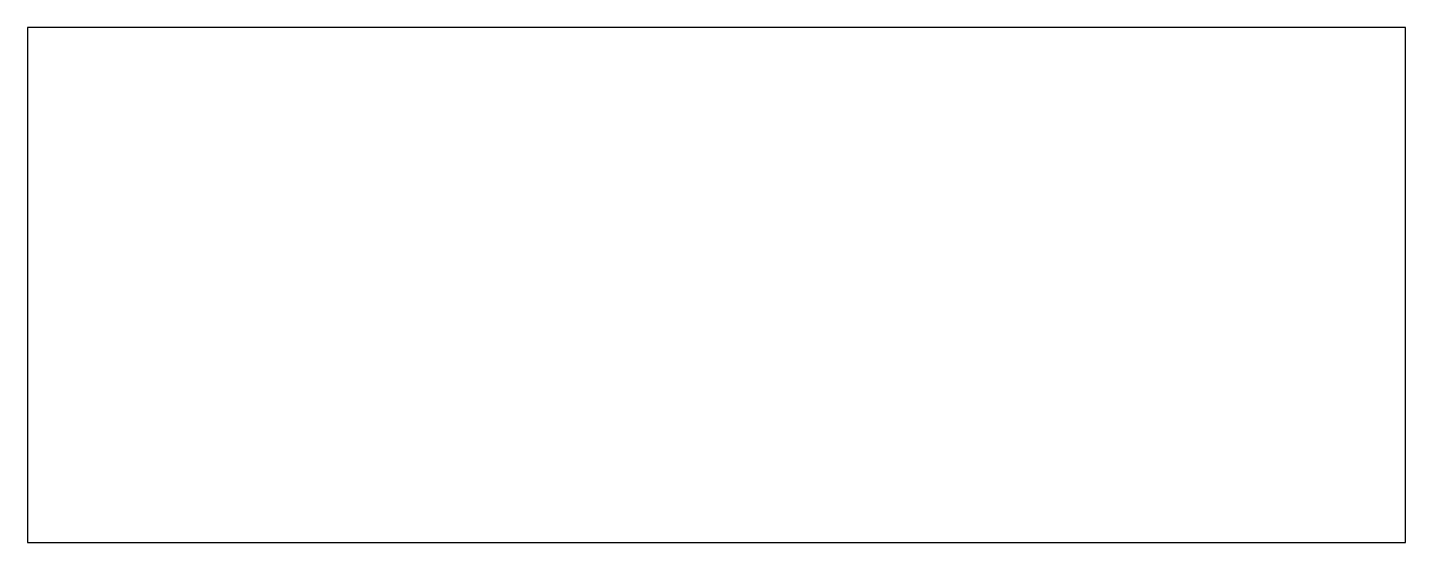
# Model space of a CAD drawing. Header units: millimetres. Extents: x 0 to 41.5, y -15.5 to 0.
import ezdxf

# ---------------------------------------------------------------- set-up
doc = ezdxf.new("R2010")
doc.units = ezdxf.units.MM
doc.layers.add('Sketch028', color=7, linetype='CONTINUOUS')

msp = doc.modelspace()

# ---------------------------------------------------------------- linework, layer by layer
at = {"layer": 'Sketch028'}
for p, q in [((0, 0), (0, -15.5)), ((41.5, 0), (0, 0)), ((41.5, -15.5), (41.5, 0)), ((0, -15.5), (41.5, -15.5))]:
    msp.add_line(p, q, dxfattribs=at)

doc.saveas('drawing.dxf')
